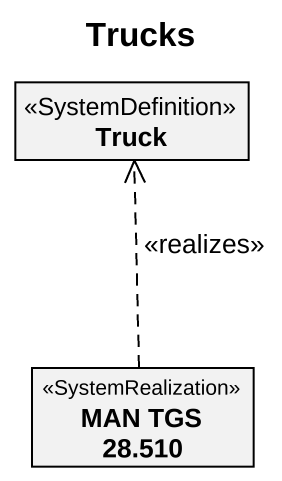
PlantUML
@startuml
title Trucks
hide circle
hide empty members
class Truck <<SystemDefinition>>
class "MAN TGS 28.510" as MAN_TGS_28_510 <<SystemRealization>>
MAN_TGS_28_510 .up.> Truck : <<realizes>>
@enduml
